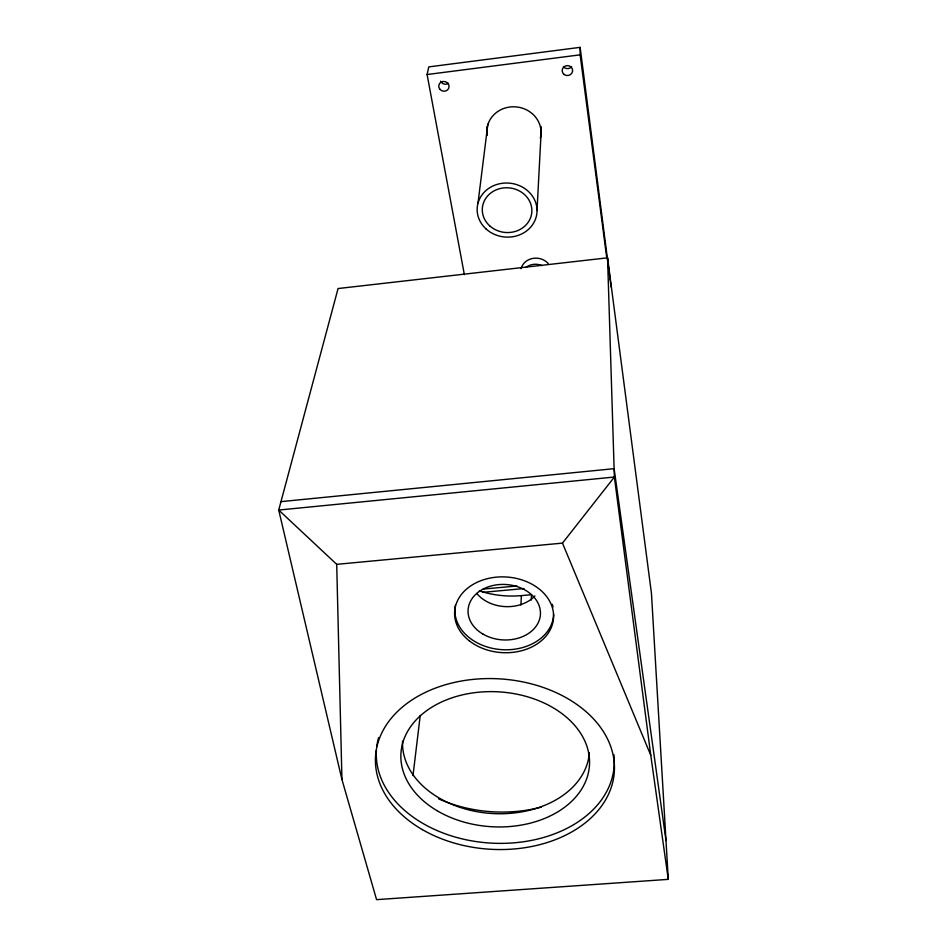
<?xml version="1.0" encoding="UTF-8"?>
<svg xmlns="http://www.w3.org/2000/svg" width="947" height="947" viewBox="0 0 947 947"><rect width="100%" height="100%" fill="white"/><g stroke="black" fill="none" stroke-linecap="round" stroke-linejoin="round"><path stroke-width="1.42" d="M606.861 258.626L580.132 54.843L580.132 47.35L428.79 66.894L427.097 74.529L464.373 274.677M531.279 600.078L531.492 594.704L521.383 595.616A84.094 66.716 3.6 0 1 479.324 590.869M520.921 605.026L521.383 595.616M537.02 210.459L541.211 130.698M412.999 775.581L420.231 715.459M477.975 203.238L487.871 124.093M668.274 879.361L650.778 755.292L614.378 477.039L278.726 510.054L336.706 564.341L562.482 543.116L614.378 477.039L607.56 257.821L338.067 288.539L278.726 510.054L341.938 779.511L376.575 899.65L668.274 879.361L651.453 593.378L607.56 257.821M427.097 74.529L580.132 54.843M280.987 501.638L614.118 468.67L665.99 840.545M483.195 589.07L516.861 585.992M482.934 592.313L524.022 588.572M562.482 543.116L650.778 755.292M580.132 47.35L611.099 287.024M336.706 564.341L341.938 779.511M589.33 752.841A93.564 67.308 3.7 0 1 491.919 813.497A93.564 67.308 3.7 0 1 402.582 741.122M613.881 754.629A119.133 85.194 3.7 0 1 497.412 843.351A119.133 85.194 3.7 0 1 376.421 750.131M376.847 745.987A119.133 85.194 3.7 0 1 378.575 737.689M534.96 595.923A35.276 27.392 3.7 0 1 476.755 593.438M553.652 614.189A49.433 37.833 3.7 0 1 500.123 649.524A49.433 37.833 3.7 0 1 455.389 605.228M552.29 604.293A49.433 37.833 3.7 0 1 553.024 607.11M541.293 807.116A117.7 85.431 3.7 0 1 438.508 798.759M541.128 126.59A27.025 25.119 5.8 0 1 541.282 129.218M571.633 66.704A5.185 4.936 -3 0 1 563.418 66.728M448.464 83.277A5.149 4.83 17.5 0 1 440.568 81.182M487.125 135.48A27.143 25.202 5.8 0 1 514.99 106.822A27.143 25.202 5.8 0 1 540.323 138.155M487.243 129.597A27.025 25.119 5.8 0 1 487.255 126.945M521.087 268.723A15.282 13.471 2.6 0 1 532.605 258.448A15.282 13.471 2.6 0 1 548.135 263.479M525.774 267.468A14.761 12.986 2.6 0 1 542.075 265.61M437.029 810.679A94.451 67.533 3.7 0 0 588.62 771.734A94.451 67.533 3.7 0 0 459.934 695.477A94.451 67.533 3.7 0 0 437.029 810.679M422.291 829.584A119.653 85.325 3.7 0 0 613.455 778.884A119.653 85.325 3.7 0 0 449.02 683.746A119.653 85.325 3.7 0 0 422.291 829.584M483.136 634.194A36.246 27.747 3.7 0 0 540.287 615.893A36.246 27.747 3.7 0 0 489.327 586.501A36.246 27.747 3.7 0 0 483.136 634.194M469.499 641.001A49.552 37.88 3.7 0 0 552.065 625.47A49.552 37.88 3.7 0 0 490.724 577.942A49.552 37.88 3.7 0 0 469.499 641.001M486.036 228.937A29.961 27.025 5.4 0 0 536.049 217.443A29.961 27.025 5.4 0 0 499.176 183.848A29.961 27.025 5.4 0 0 486.036 228.937M489.67 225.812A24.823 22.385 5.4 0 0 531.078 216.224A24.823 22.385 5.4 0 0 500.49 188.453A24.823 22.385 5.4 0 0 489.67 225.812M564.199 74.517A5.232 4.972 -2.8 0 0 572.592 71.214A5.232 4.972 -2.8 0 0 565.418 65.982A5.232 4.972 -2.8 0 0 564.199 74.517M439.87 89.255A5.209 4.865 17.1 0 0 448.724 88.284A5.209 4.865 17.1 0 0 443.125 81.466A5.209 4.865 17.1 0 0 439.87 89.255"/></g></svg>
